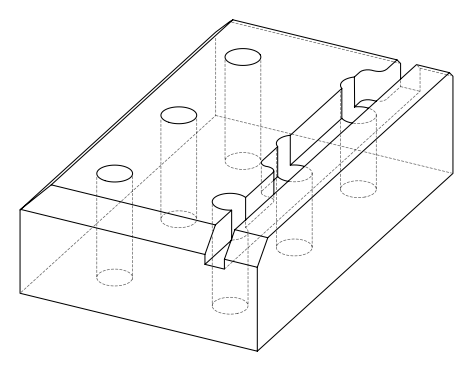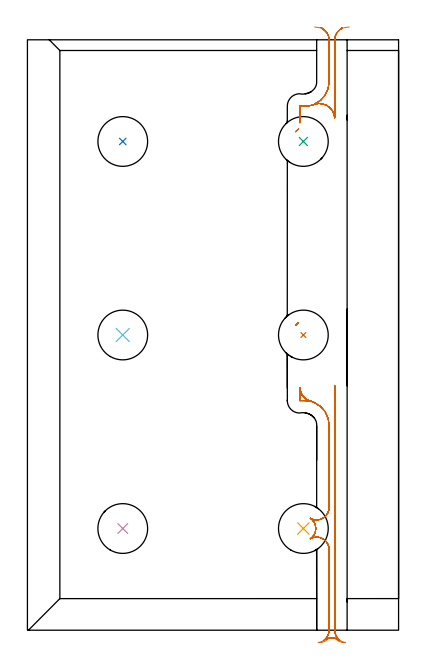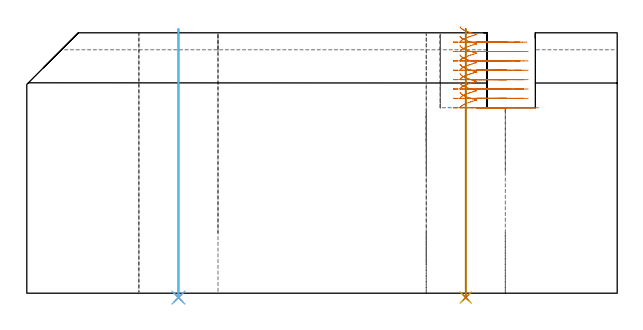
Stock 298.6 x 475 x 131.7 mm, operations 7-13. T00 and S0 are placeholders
(PLAN: 13 operations, 3 tool changes, 86.5 min)
(1 AREA_MILL | FG_CHAMFER_SURFACE | UGT0205_001 | 6.9 min | 8340 mm3)
(2 AREA_MILL_1 | FG_CHAMFER_SURFACE_1 | UGT0205_001 | 16.29 min | 77318 mm3)
(3 AREA_MILL_2 | FG_CHAMFER_SURFACE_2 | UGT0205_001 | 37.17 min | 156123 mm3)
(4 AREA_MILL_3 | FG_CHAMFER_SURFACE_3 | UGT0205_001 | 1.48 min | 1726 mm3)
(5 AREA_MILL_4 | FG_CHAMFER_SURFACE_4 | UGT0205_001 | 3.45 min | 16050 mm3)
(6 MILL_RECTANGULAR_SLOT | SLOT_RECTANGULAR | UGT0201_009 | Follow Part, ap 11.25, ae 75% | 5.75 min | 471475 mm3)
(7 MILL_RECTANGULAR_SLOT_1 | SLOT_RECTANGULAR_1 | UGT0201_094 | Follow Part, ap 5, ae 75% | 12.22 min | 221567 mm3)
(8 INDEXABLE_INSERT_DRILL_THROUGH_HOLE_FROM_SOLID | STEP1HOLE | NXT0302_035 | 0.55 min | 165338 mm3)
(9 INDEXABLE_INSERT_DRILL_THROUGH_HOLE_FROM_SOLID_1 | STEP1HOLE_1 | NXT0302_035 | 0.55 min | 118722 mm3)
(10 INDEXABLE_INSERT_DRILL_THROUGH_HOLE_FROM_SOLID_2 | STEP1HOLE_2 | NXT0302_035 | 0.55 min | 165401 mm3)
(11 INDEXABLE_INSERT_DRILL_THROUGH_HOLE_FROM_SOLID_3 | STEP1HOLE_3 | NXT0302_035 | 0.55 min | 138686 mm3)
(12 INDEXABLE_INSERT_DRILL_THROUGH_HOLE_FROM_SOLID_4 | STEP1HOLE_4 | NXT0302_035 | 0.55 min | 165448 mm3)
(13 INDEXABLE_INSERT_DRILL_THROUGH_HOLE_FROM_SOLID_5 | STEP1HOLE_5 | NXT0302_035 | 0.55 min | 118642 mm3)
(TOOL UGT0205_001 | Chamfer Mill 20 x 3 x 45 deg. | D20 FL50 Z2)
(TOOL UGT0201_009 | End Mill 45 mm | D45 FL63 Z6)
(TOOL UGT0201_094 | End mill 20 mm | D20 FL38 Z4)
(TOOL NXT0302_035 | Index. Insert Drill 40mm [880-D4000L40-05] | D40 PA176 FL200 Z2)
(OP 7 MILL_RECTANGULAR_SLOT_1)
G17 G21 G94 G90
T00 M6
G54
G17 G0 G90 X236.985 Y484.52 S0 M3
G43 Z141.7 H0
Z126.962
G94 G1 X239.252 Y482.555 F250.
G2 X242.7 Y475. R10. F500.
G1 Y441.2
G2 X230.949 Y423.24 R19.6
G1 X230.957 Y423.211
G2 X238.228 Y423.268 R12.56
X243.304 Y420.354 R12.56
X247.17 Y412.32 R12.517
G1 X247.2 Y412.323
Y475.
G2 X250.649 Y482.555 R10.
G1 X252.916 Y484.521 F250.
G0 X236.328 Y484.79 Z122.225
G1 X238.723 Y482.983
G2 X242.7 Y475. R10. F500.
G1 Y441.2
G2 X230.949 Y423.24 R19.6
G1 X230.957 Y423.211
G2 X243.305 Y420.353 R12.56
X245.087 Y418.246 R12.516
X247.16 Y412.438 R12.517
G1 X247.17 Y412.32
X247.2 Y412.323
Y475.
G2 X251.164 Y482.973 R10.
G1 X253.556 Y484.784 F250.
G0 X236.328 Y484.79 Z117.487
G1 X238.723 Y482.983
G2 X242.7 Y475. R10. F500.
G1 Y441.2
G2 X230.949 Y423.24 R19.6
G1 X230.957 Y423.211
G2 X243.305 Y420.353 R12.56
X245.086 Y418.248 R12.516
X247.16 Y412.437 R12.517
G1 X247.17 Y412.32
X247.2 Y412.323
Y475.
G2 X251.164 Y482.973 R10.
G1 X253.556 Y484.784 F250.
G0 X236.328 Y484.79 Z112.75
G1 X238.723 Y482.983
G2 X242.7 Y475. R10. F500.
G1 Y441.2
G2 X230.949 Y423.24 R19.6
G1 X230.957 Y423.211
G2 X243.304 Y420.354 R12.56
X247.17 Y412.32 R12.517
G1 X247.2 Y412.323
Y475.
G2 X251.164 Y482.973 R10.
G1 X253.556 Y484.784 F250.
G0 X236.328 Y484.79 Z108.012
G1 X238.723 Y482.983
G2 X242.7 Y475. R10. F500.
G1 Y441.2
G2 X230.949 Y423.24 R19.6
G1 X230.957 Y423.211
G2 X243.304 Y420.354 R12.56
X247.17 Y412.319 R12.519
G1 X247.2 Y412.322
Y475.
G2 X251.164 Y482.973 R10.
G1 X253.556 Y484.784 F250.
G0 X236.328 Y484.79 Z103.275
G1 X238.723 Y482.983
G2 X242.7 Y475. R10. F500.
G1 Y441.2
G2 X230.949 Y423.24 R19.6
G1 X230.957 Y423.211
G2 X243.304 Y420.354 R12.56
X247.17 Y412.319 R12.519
G1 X247.2 Y412.322
Y475.
G2 X251.183 Y482.987 R10.
G1 X253.579 Y484.792 F250.
G0 X236.318 Y484.793 Z98.537
G1 X238.715 Y482.989
G2 X242.7 Y475. R10. F500.
G1 Y441.2
G2 X230.949 Y423.24 R19.6
G1 X230.957 Y423.211
G2 X243.304 Y420.354 R12.56
X247.17 Y412.32 R12.517
G1 X247.2 Y412.323
Y475.
G2 X251.197 Y482.998 R10.
G1 X253.597 Y484.799 F250.
G0 Z141.7
X230.994 Y485.3
Z93.8
G1 X233.97 Y484.919
G2 X242.7 Y475. R10. F500.
G1 Y441.2
G2 X230.949 Y423.24 R19.6
G1 X230.957 Y423.211
G2 X240.705 Y422.241 R12.56
X243.304 Y420.354 R12.56
X244.355 Y419.229 R12.517
X247.17 Y412.32 R12.517
G1 X247.2 Y412.323
Y475.
G2 X255.938 Y484.92 R10.
G1 X258.914 Y485.299 F250.
G0 Z141.7
X230.412 Y422.769
Z126.962
G1 X227.488 Y422.097
G2 X223.1 Y421.6 R19.6 F500.
G1 X219.1
Y411.299
Y408.299 F250.
G0 X230.412 Y422.769 Z122.225
G1 X227.488 Y422.097
G2 X223.1 Y421.6 R19.6 F500.
G1 X219.1
Y411.299
Y408.299 F250.
G0 X230.412 Y422.769 Z117.487
G1 X227.488 Y422.097
G2 X223.1 Y421.6 R19.6 F500.
G1 X219.1
Y411.299
Y408.299 F250.
G0 X230.412 Y422.769 Z112.75
G1 X227.488 Y422.097
G2 X223.1 Y421.6 R19.6 F500.
G1 X219.1
Y411.298
Y408.298 F250.
G0 X230.412 Y422.769 Z108.012
G1 X227.488 Y422.097
G2 X223.1 Y421.6 R19.6 F500.
G1 X219.1
Y411.291
Y408.291 F250.
G0 X230.412 Y422.769 Z103.275
G1 X227.488 Y422.097
G2 X223.1 Y421.6 R19.6 F500.
G1 X219.1
Y411.291
Y408.291 F250.
G0 X230.412 Y422.769 Z98.537
G1 X227.488 Y422.097
G2 X223.1 Y421.6 R19.6 F500.
G1 X219.1
Y411.298
Y408.298 F250.
G0 X230.412 Y422.769 Z93.8
G1 X227.488 Y422.097
G2 X223.1 Y421.6 R19.6 F500.
G1 X219.1
Y411.299
Y408.299 F250.
G0 Z141.7
X218.125 Y403.234
Z126.962
G1 X215.935 Y401.184
X215.788 Y401.05
G0 X218.125 Y403.234 Z122.225
G1 X215.935 Y401.184
X215.788 Y401.05
G0 X218.125 Y403.234 Z117.487
G1 X215.935 Y401.184
X215.788 Y401.05
G0 Z141.7
X218.125 Y403.234
Z112.75
G1 X215.935 Y401.184
X215.788 Y401.05
G0 X218.125 Y403.234 Z108.012
G1 X215.935 Y401.184
X215.788 Y401.05
G0 Z141.7
X218.125 Y403.234
Z103.275
G1 X215.935 Y401.184
X215.788 Y401.05
G0 X218.124 Y403.234 Z98.537
G1 X215.934 Y401.184
X215.788 Y401.05
G0 X218.125 Y403.234 Z93.8
G1 X215.935 Y401.184
X215.788 Y401.05
G0 Z141.7
X218.127 Y247.538
Z126.962
G1 X215.938 Y245.487
G2 X215.788 Y245.35 R10.
G0 X218.127 Y247.538 Z122.225
G1 X215.938 Y245.487
G2 X215.788 Y245.35 R10.
G0 Z141.7
X218.127 Y247.538
Z117.487
G1 X215.938 Y245.487
G2 X215.788 Y245.35 R10.
G0 X218.127 Y247.538 Z112.75
G1 X215.938 Y245.487
G2 X215.788 Y245.35 R10.
G0 Z141.7
X218.127 Y247.538
Z108.012
G1 X215.938 Y245.487
G2 X215.788 Y245.35 R10.
G0 Z141.7
X218.127 Y247.538
Z103.275
G1 X215.938 Y245.487
G2 X215.788 Y245.35 R10.
G0 X218.127 Y247.538 Z98.537
G1 X215.938 Y245.487
G2 X215.788 Y245.35 R10.
G0 Z141.7
X218.127 Y247.538
Z93.8
G1 X215.938 Y245.487
G2 X215.788 Y245.35 R10.
G0 Z141.7
X219.135 Y194.943
Z134.7
G1 X219.172 Y194.504 Z134.582
X219.387 Y193.281 Z134.249
X219.721 Y192.085 Z133.916
X219.899 Y191.617 Z133.782
X220.076 Y191.149 Z133.648
X220.641 Y189.989 Z133.302
X220.901 Y189.561 Z133.168
X221.164 Y189.13 Z133.033
X221.862 Y188.182 Z132.717
X222.644 Y187.302 Z132.402
X223.504 Y186.498 Z132.087
X223.901 Y186.187 Z131.951
X224.311 Y185.873 Z131.813
X225.17 Y185.315 Z131.539
X226.07 Y184.825 Z131.264
X227.006 Y184.406 Z130.989
X227.491 Y184.232 Z130.851
X227.481 Y184.204 Z130.843
X227.491 Y184.232 Z130.835
X227.006 Y184.406 Z130.697
X226.07 Y184.825 Z130.423
X225.17 Y185.315 Z130.148
X224.311 Y185.873 Z129.873
X223.901 Y186.187 Z129.735
X223.504 Y186.498 Z129.6
X222.644 Y187.302 Z129.285
X221.862 Y188.182 Z128.969
X221.164 Y189.13 Z128.654
X220.901 Y189.561 Z128.518
X220.641 Y189.989 Z128.384
X220.076 Y191.149 Z128.039
X219.899 Y191.617 Z127.904
X219.721 Y192.085 Z127.77
X219.387 Y193.281 Z127.437
X219.172 Y194.504 Z127.105
X219.13 Y195.004 Z126.97
X219.1 Y195.001 Z126.962
Y184.7 F500.
X223.1
G2 X227.481 Y184.204 R19.6
G1 X230.405 Y183.534 F250.
G0 X219.135 Y194.945 Z129.962
G1 X219.172 Y194.504 Z129.844
X219.384 Y193.293 Z129.514
X219.714 Y192.108 Z129.185
X219.891 Y191.639 Z129.051
X220.067 Y191.17 Z128.916
X220.641 Y189.989 Z128.564
X220.901 Y189.561 Z128.43
X221.164 Y189.13 Z128.295
X221.861 Y188.183 Z127.98
X222.642 Y187.305 Z127.665
X223.5 Y186.502 Z127.35
X224.481 Y185.755 Z127.02
X225.707 Y185.012 Z126.636
X227.006 Y184.406 Z126.252
X227.491 Y184.232 Z126.114
X227.481 Y184.204 Z126.106
X227.491 Y184.232 Z126.098
X227.006 Y184.406 Z125.959
X225.707 Y185.012 Z125.575
X224.481 Y185.755 Z125.191
X223.5 Y186.502 Z124.861
X222.642 Y187.305 Z124.546
X221.861 Y188.183 Z124.231
X221.164 Y189.13 Z123.916
X220.901 Y189.561 Z123.781
X220.641 Y189.989 Z123.647
X220.067 Y191.17 Z123.295
X219.891 Y191.639 Z123.161
X219.714 Y192.108 Z123.026
X219.384 Y193.293 Z122.697
X219.172 Y194.504 Z122.367
X219.13 Y195.004 Z122.233
X219.1 Y195.001 Z122.225
Y184.7 F500.
X223.1
G2 X227.481 Y184.204 R19.6
G1 X230.405 Y183.534 F250.
G0 X219.135 Y194.944 Z125.225
G1 X219.172 Y194.504 Z125.107
X219.388 Y193.278 Z124.773
X219.724 Y192.078 Z124.439
X219.901 Y191.61 Z124.305
X220.079 Y191.142 Z124.171
X220.643 Y189.985 Z123.826
X220.914 Y189.54 Z123.686
X221.177 Y189.11 Z123.551
X221.868 Y188.173 Z123.239
X222.643 Y187.302 Z122.927
X223.494 Y186.507 Z122.615
X224.481 Y185.755 Z122.282
X225.707 Y185.012 Z121.898
X227.006 Y184.406 Z121.514
X227.491 Y184.232 Z121.376
X227.481 Y184.204 Z121.368
X227.491 Y184.232 Z121.36
X227.006 Y184.406 Z121.222
X225.707 Y185.012 Z120.838
X224.481 Y185.755 Z120.454
X223.494 Y186.507 Z120.121
X222.643 Y187.302 Z119.809
X221.868 Y188.173 Z119.497
X221.177 Y189.11 Z119.185
X220.903 Y189.557 Z119.045
X220.643 Y189.985 Z118.91
X220.079 Y191.142 Z118.566
X219.901 Y191.61 Z118.431
X219.724 Y192.078 Z118.297
X219.388 Y193.278 Z117.963
X219.172 Y194.504 Z117.63
X219.13 Y195.004 Z117.495
X219.1 Y195.001 Z117.487
Y184.7 F500.
X223.1
G2 X227.481 Y184.204 R19.6
G1 X230.405 Y183.534 F250.
G0 X219.135 Y194.943 Z120.487
G1 X219.172 Y194.504 Z120.37
X219.376 Y193.327 Z120.049
X219.692 Y192.175 Z119.729
X220.115 Y191.057 Z119.409
X220.643 Y189.985 Z119.089
X220.903 Y189.557 Z118.955
X221.165 Y189.127 Z118.82
X221.863 Y188.179 Z118.504
X222.645 Y187.3 Z118.189
X223.505 Y186.497 Z117.874
X223.901 Y186.187 Z117.739
X224.311 Y185.873 Z117.601
X225.17 Y185.315 Z117.326
X226.07 Y184.825 Z117.052
X227.006 Y184.406 Z116.777
X227.491 Y184.232 Z116.639
X227.481 Y184.204 Z116.631
X227.491 Y184.232 Z116.623
X227.006 Y184.406 Z116.485
X226.07 Y184.825 Z116.21
X225.17 Y185.315 Z115.936
X224.311 Y185.873 Z115.661
X223.901 Y186.187 Z115.523
X223.505 Y186.497 Z115.388
X222.645 Y187.3 Z115.073
X221.863 Y188.179 Z114.757
X221.165 Y189.127 Z114.442
X220.903 Y189.557 Z114.307
X220.643 Y189.985 Z114.173
X220.115 Y191.057 Z113.853
X219.692 Y192.175 Z113.533
X219.376 Y193.327 Z113.212
X219.172 Y194.504 Z112.892
X219.13 Y195.004 Z112.758
X219.1 Y195.001 Z112.75
Y184.7 F500.
X223.1
G2 X227.481 Y184.204 R19.6
G1 X230.405 Y183.534 F250.
G0 X219.136 Y194.93 Z115.75
G1 X219.172 Y194.505 Z115.636
X219.386 Y193.285 Z115.304
X219.719 Y192.091 Z114.972
X219.897 Y191.623 Z114.838
X220.074 Y191.154 Z114.703
X220.643 Y189.985 Z114.355
X220.903 Y189.557 Z114.221
X221.089 Y189.252 Z114.125
X221.293 Y188.957 Z114.029
X221.578 Y188.543 Z113.894
X222.206 Y187.773 Z113.628
X222.892 Y187.054 Z113.362
X223.632 Y186.392 Z113.096
X224.032 Y186.088 Z112.961
X224.445 Y185.78 Z112.823
X225.075 Y185.373 Z112.622
X225.726 Y185.002 Z112.421
X226.19 Y184.778 Z112.283
X226.658 Y184.553 Z112.144
X227.008 Y184.406 Z112.042
X227.497 Y184.231 Z111.903
X227.487 Y184.203 Z111.895
X227.497 Y184.231 Z111.887
X227.008 Y184.406 Z111.748
X226.658 Y184.553 Z111.646
X226.19 Y184.778 Z111.507
X225.726 Y185.002 Z111.369
X225.075 Y185.373 Z111.168
X224.445 Y185.78 Z110.968
X224.032 Y186.088 Z110.829
X223.632 Y186.392 Z110.695
X222.892 Y187.054 Z110.429
X222.206 Y187.773 Z110.162
X221.578 Y188.543 Z109.896
X221.293 Y188.957 Z109.762
X221.089 Y189.252 Z109.666
X220.903 Y189.557 Z109.57
X220.643 Y189.985 Z109.435
X220.074 Y191.154 Z109.087
X219.897 Y191.623 Z108.953
X219.719 Y192.091 Z108.819
X219.386 Y193.285 Z108.487
X219.172 Y194.505 Z108.155
X219.13 Y195.004 Z108.021
X219.1 Y195.001 Z108.012
Y184.7 F500.
X223.1
G2 X227.487 Y184.203 R19.6
G1 X230.41 Y183.531 F250.
G0 X219.136 Y194.929 Z111.012
G1 X219.172 Y194.505 Z110.898
X219.386 Y193.283 Z110.566
X219.721 Y192.088 Z110.233
X219.898 Y191.619 Z110.099
X220.075 Y191.151 Z109.965
X220.506 Y190.241 Z109.695
X221.009 Y189.369 Z109.426
X221.293 Y188.957 Z109.291
X221.578 Y188.543 Z109.157
X222.206 Y187.773 Z108.891
X222.892 Y187.054 Z108.624
X223.632 Y186.392 Z108.358
X224.032 Y186.088 Z108.224
X224.445 Y185.78 Z108.085
X225.075 Y185.373 Z107.885
X225.726 Y185.002 Z107.684
X226.19 Y184.778 Z107.546
X226.658 Y184.553 Z107.407
X227.008 Y184.406 Z107.305
X227.497 Y184.231 Z107.166
X227.487 Y184.203 Z107.158
X227.497 Y184.231 Z107.15
X227.008 Y184.406 Z107.011
X226.658 Y184.553 Z106.909
X226.19 Y184.778 Z106.77
X225.726 Y185.002 Z106.632
X225.075 Y185.373 Z106.431
X224.445 Y185.78 Z106.23
X224.032 Y186.088 Z106.092
X223.632 Y186.392 Z105.957
X222.892 Y187.054 Z105.691
X222.206 Y187.773 Z105.425
X221.578 Y188.543 Z105.159
X221.293 Y188.957 Z105.024
X221.009 Y189.369 Z104.89
X220.506 Y190.241 Z104.62
X220.075 Y191.151 Z104.35
X219.898 Y191.619 Z104.216
X219.721 Y192.088 Z104.082
X219.386 Y193.283 Z103.75
X219.172 Y194.505 Z103.417
X219.13 Y195.004 Z103.283
X219.1 Y195.001 Z103.275
Y184.7 F500.
X223.1
G2 X227.487 Y184.203 R19.6
G1 X230.41 Y183.531 F250.
G0 X219.134 Y194.947 Z106.275
G1 X219.172 Y194.502 Z106.155
X219.417 Y193.151 Z105.788
X219.808 Y191.834 Z105.42
X220.341 Y190.569 Z105.052
X221.009 Y189.369 Z104.684
X221.293 Y188.957 Z104.549
X221.576 Y188.545 Z104.416
X222.484 Y187.465 Z104.038
X223.507 Y186.494 Z103.66
X223.901 Y186.187 Z103.526
X224.311 Y185.873 Z103.388
X225.17 Y185.315 Z103.113
X226.07 Y184.825 Z102.838
X227.006 Y184.406 Z102.564
X227.491 Y184.232 Z102.426
X227.481 Y184.204 Z102.418
X227.491 Y184.232 Z102.41
X227.006 Y184.406 Z102.271
X226.07 Y184.825 Z101.997
X225.17 Y185.315 Z101.722
X224.311 Y185.873 Z101.448
X223.901 Y186.187 Z101.31
X223.507 Y186.494 Z101.176
X222.484 Y187.465 Z100.798
X221.576 Y188.545 Z100.42
X221.293 Y188.957 Z100.286
X221.009 Y189.369 Z100.152
X220.341 Y190.569 Z99.784
X219.808 Y191.834 Z99.416
X219.417 Y193.151 Z99.048
X219.172 Y194.502 Z98.68
X219.13 Y195.001 Z98.546
X219.1 Y194.998 Z98.537
Y184.7 F500.
X223.1
G2 X227.481 Y184.204 R19.6
G1 X230.405 Y183.534 F250.
G0 X219.134 Y194.948 Z101.537
G1 X219.172 Y194.502 Z101.418
X219.417 Y193.151 Z101.05
X219.808 Y191.834 Z100.682
X220.341 Y190.569 Z100.314
X221.009 Y189.369 Z99.946
X221.295 Y188.954 Z99.811
X221.579 Y188.542 Z99.677
X222.41 Y187.544 Z99.329
X223.341 Y186.638 Z98.981
X224.31 Y185.873 Z98.65
X225.427 Y185.167 Z98.296
X226.607 Y184.574 Z97.942
X227.491 Y184.232 Z97.688
X227.481 Y184.204 Z97.68
X227.491 Y184.232 Z97.672
X226.607 Y184.574 Z97.418
X225.427 Y185.167 Z97.064
X224.31 Y185.873 Z96.71
X223.341 Y186.638 Z96.379
X222.41 Y187.544 Z96.031
X221.579 Y188.542 Z95.683
X221.293 Y188.957 Z95.548
X221.009 Y189.369 Z95.414
X220.341 Y190.569 Z95.046
X219.808 Y191.834 Z94.678
X219.417 Y193.151 Z94.31
X219.172 Y194.502 Z93.942
X219.13 Y195.001 Z93.808
X219.1 Y194.998 Z93.8
Y184.7 F500.
X223.1
G2 X227.481 Y184.204 R19.6
G1 X230.405 Y183.534 F250.
G0 Z141.7
X228.2 Y184.261
Z126.962
G1 X230.949 Y183.06
G2 X242.7 Y165.1 R19.6 F500.
G1 Y98.697
G2 X227.62 Y90.084 R10.
G1 X227.614 Y90.075
G2 X227.614 Y73.525 R10.
G1 X227.62 Y73.516
G2 X242.7 Y64.903 R10.
G1 Y0.
G2 X240.533 Y-6.216 R10.
G3 X243.072 Y-6.446 R10.
X243.33 Y-6.433 R10.
G2 X243.977 Y-6.391 R19.873
X246.32 Y-6.415 R19.873
X246.562 Y-6.434 R19.873
G3 X249.367 Y-6.216 R10.
G2 X247.2 Y0. R10.
G1 Y193.977
Y196.977 F250.
G0 X228.2 Y184.261 Z122.225
G1 X230.949 Y183.06
G2 X242.7 Y165.1 R19.6 F500.
G1 Y98.697
G2 X227.62 Y90.084 R10.
G1 X227.614 Y90.075
G2 X227.614 Y73.525 R10.
G1 X227.62 Y73.516
G2 X242.7 Y64.903 R10.
G1 Y0.
G2 X240.533 Y-6.216 R10.
G3 X243.33 Y-6.433 R10.
G2 X245.242 Y-6.37 R19.873
X246.562 Y-6.434 R19.873
G3 X249.367 Y-6.216 R10.
G2 X247.2 Y0. R10.
G1 Y193.978
Y196.978 F250.
G0 X228.2 Y184.261 Z117.487
G1 X230.949 Y183.06
G2 X242.7 Y165.1 R19.6 F500.
G1 Y98.697
G2 X227.62 Y90.084 R10.
G1 X227.614 Y90.075
G2 X227.614 Y73.525 R10.
G1 X227.62 Y73.516
G2 X242.7 Y64.903 R10.
G1 Y0.
G2 X240.464 Y-6.302 R10.
G3 X243.483 Y-6.441 R10.
G1 X243.632 Y-6.426
G3 X243.843 Y-6.401 R10.
G2 X244.055 Y-6.388 R15.092
X245.462 Y-6.374 R19.873
X246.517 Y-6.451 R15.092
G3 X249.435 Y-6.301 R10.
G2 X247.2 Y0. R10.
G1 Y193.978
Y196.978 F250.
G0 X228.2 Y184.261 Z112.75
G1 X230.949 Y183.06
G2 X242.7 Y165.1 R19.6 F500.
G1 Y98.697
G2 X227.62 Y90.084 R10.
G1 X227.614 Y90.075
G2 X227.614 Y73.525 R10.
G1 X227.62 Y73.516
G2 X242.7 Y64.903 R10.
G1 Y0.
G2 X239.82 Y-7.022 R10.
G1 X239.821 Y-7.052
G3 X241.652 Y-6.792 R10.
G2 X243.632 Y-6.426 R15.767
G3 X243.843 Y-6.401 R10.
G2 X244.056 Y-6.388 R15.092
X246.924 Y-6.512 R14.509
X248.235 Y-6.789 R18.623
G3 X250.079 Y-7.052 R10.
G1 X250.08 Y-7.022
G2 X247.2 Y0. R10.
G1 Y193.977
Y196.977 F250.
G0 X228.199 Y184.261 Z108.012
G1 X230.948 Y183.06
G2 X242.7 Y165.1 R19.6 F500.
G1 Y98.697
G2 X227.62 Y90.084 R10.
G1 X227.614 Y90.075
G2 X227.614 Y73.525 R10.
G1 X227.62 Y73.516
G2 X242.7 Y64.903 R10.
G1 Y0.
G2 X238.834 Y-7.898 R10.
G1 X238.847 Y-7.925
G3 X239.041 Y-7.831 R10.
G2 X244.119 Y-6.385 R13.053
G1 X244.176 Y-6.381
G2 X246.561 Y-6.465 R14.509
X250.411 Y-7.616 R12.573
G1 X250.615 Y-7.711
X250.846 Y-7.825
G3 X251.054 Y-7.926 R10.
G1 X251.067 Y-7.898
G2 X247.2 Y0. R10.
G1 Y193.977
Y196.977 F250.
G0 X228.199 Y184.261 Z103.275
G1 X230.948 Y183.06
G2 X242.7 Y165.1 R19.6 F500.
G1 Y98.697
G2 X227.62 Y90.084 R10.
G1 X227.614 Y90.075
G2 X227.614 Y73.525 R10.
G1 X227.62 Y73.516
G2 X242.7 Y64.903 R10.
G1 Y0.
G2 X238.726 Y-7.98 R10.
G1 X238.741 Y-8.006
G2 X240.324 Y-7.248 R16.43
X243.976 Y-6.396 R13.053
X244.742 Y-6.36 R12.51
X250.411 Y-7.616 R12.573
G1 X250.51 Y-7.662
G2 X251.165 Y-8.011 R19.905
G1 X251.179 Y-7.984
G2 X247.2 Y0. R10.
G1 Y193.977
Y196.977 F250.
G0 X228.2 Y184.261 Z98.537
G1 X230.949 Y183.06
G2 X242.7 Y165.1 R19.6 F500.
G1 Y98.697
G2 X227.62 Y90.084 R10.
G1 X227.614 Y90.075
G2 X227.614 Y73.525 R10.
G1 X227.62 Y73.516
G2 X242.7 Y64.903 R10.
G1 Y0.
G2 X238.726 Y-7.98 R10.
G1 X238.741 Y-8.006
G2 X239.708 Y-7.518 R16.43
X241.317 Y-6.898 R14.485
X242.046 Y-6.7 R12.51
X250.594 Y-7.705 R12.607
X251.165 Y-8.011 R19.905
G1 X251.179 Y-7.984
G2 X247.2 Y0. R10.
G1 Y193.977
Y196.977 F250.
G0 X228.201 Y184.261 Z93.8
G1 X230.95 Y183.06
G2 X242.7 Y165.1 R19.6 F500.
G1 Y98.697
G2 X227.62 Y90.084 R10.
G1 X227.614 Y90.075
G2 X227.614 Y73.525 R10.
G1 X227.62 Y73.516
G2 X242.7 Y64.903 R10.
G1 Y0.
G2 X233.966 Y-9.92 R10.
G1 X233.97 Y-9.949
G3 X242.463 Y-6.61 R10.
G1 X242.642 Y-6.575
G2 X247.462 Y-6.62 R12.607
G3 X255.941 Y-9.95 R10.
G1 X255.938 Y-9.92
G2 X247.2 Y0. R10.
G1 Y193.977
Y196.977 F250.
G0 Z141.7
M5
M2
(OP 8 INDEXABLE_INSERT_DRILL_THROUGH_HOLE_FROM_SOLID)
G17 G21 G94 G90
T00 M6
G54
G17 G0 G90 X76.7 Y393.2 S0 M3
G43 Z141.7 H1
G94 G81 G98 Z-2.198 F250. R133.7
G80
M5
M2
(OP 9 INDEXABLE_INSERT_DRILL_THROUGH_HOLE_FROM_SOLID_1)
G17 G21 G94 G90
T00 M6
G54
G17 G0 G90 X222. Y393.2 S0 M3
G43 Z141.7 H1
G94 G81 G98 Z-2.198 F250. R133.7
G80
M5
M2
(OP 10 INDEXABLE_INSERT_DRILL_THROUGH_HOLE_FROM_SOLID_2)
G17 G21 G94 G90
T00 M6
G54
G17 G0 G90 X76.7 Y81.8 S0 M3
G43 Z141.7 H1
G94 G81 G98 Z-2.198 F250. R133.7
G80
M5
M2
(OP 11 INDEXABLE_INSERT_DRILL_THROUGH_HOLE_FROM_SOLID_3)
G17 G21 G94 G90
T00 M6
G54
G17 G0 G90 X222. Y81.8 S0 M3
G43 Z141.7 H1
G94 G81 G98 Z-2.198 F250. R133.7
G80
M5
M2
(OP 12 INDEXABLE_INSERT_DRILL_THROUGH_HOLE_FROM_SOLID_4)
G17 G21 G94 G90
T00 M6
G54
G17 G0 G90 X76.7 Y237.5 S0 M3
G43 Z141.7 H1
G94 G81 G98 Z-2.198 F250. R133.7
G80
M5
M2
(OP 13 INDEXABLE_INSERT_DRILL_THROUGH_HOLE_FROM_SOLID_5)
G17 G21 G94 G90
T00 M6
G54
G17 G0 G90 X222. Y237.5 S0 M3
G43 Z141.7 H1
G94 G81 G98 Z-2.198 F250. R133.7
G80
M5
M2
